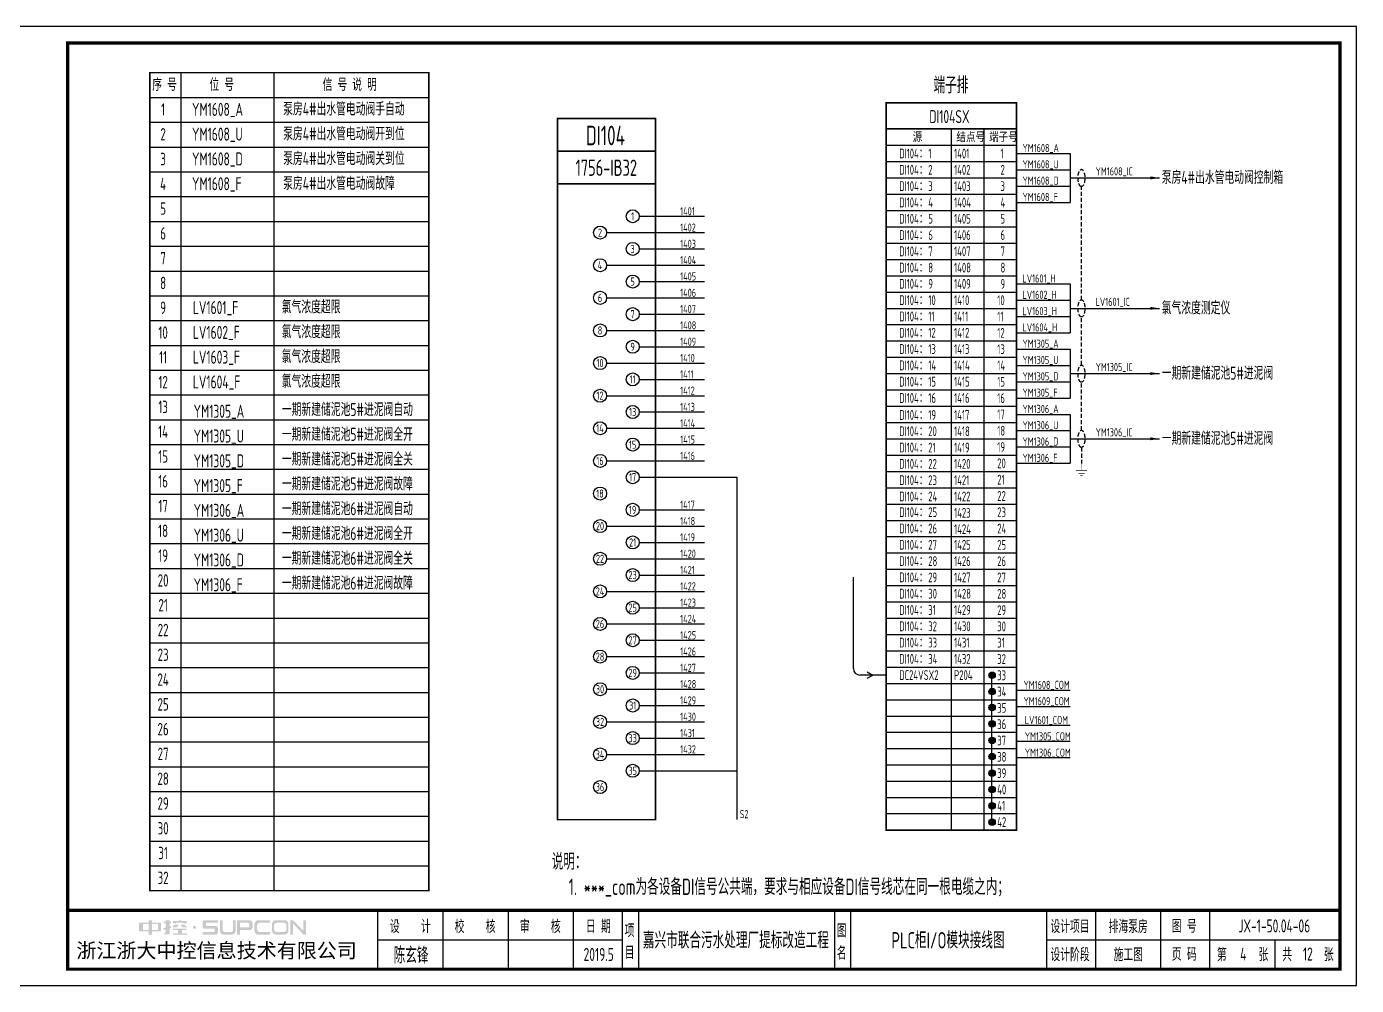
# Model space of a CAD drawing. Header units: millimetres. Extents: x 30557 to 235556, y -116603 to -73383.
# Drawn here: x 183824 to 187899, y -79651 to -76711 of the extents above; entities that cross this region are included whole.
import ezdxf
from ezdxf.enums import TextEntityAlignment as Align

# ---------------------------------------------------------------- set-up
doc = ezdxf.new("R2010")
doc.units = ezdxf.units.MM
doc.linetypes.add('DASHED2', pattern=[0.375, 0.25, -0.125])
doc.layers.add('1', color=3, linetype='Continuous')
doc.layers.add('符号层', color=3, linetype='Continuous')
doc.layers.add('_Drawing', color=7, linetype='Continuous', lineweight=25)
doc.styles.add('supcon', font='sceie.shx', dxfattribs={"width": 0.75, "height": 40, "bigfont": 'sceic.shx'})
doc.styles.add('Title', font='', dxfattribs={"height": 45})
doc.styles.get('Title').set_extended_font_data('SimHei')

# ---------------------------------------------------------------- blocks, each defined once
blk = doc.blocks.new('中控·SUPCON')
at = {"linetype": 'Continuous'}
h = blk.add_hatch(color=2, dxfattribs=at)
h.dxf.hatch_style = 1
h.paths.add_polyline_path([(34, 33), (20, 33), (20, 37), (15, 37), (15, 36), (15, 33), (0, 33), (0, 20), (13, 20), (15, 20), (15, 15), (20, 15), (20, 20), (22, 20), (34, 20)])
h.paths.add_polyline_path([(20, 30), (20, 31), (29, 31), (29, 22), (20, 22)], flags=16)
h.paths.add_polyline_path([(15, 30), (15, 22), (6, 22), (6, 31), (15, 31)], flags=16)
h.paths.add_polyline_path([(47, 32), (49, 32), (49, 35), (47, 35), (47, 37), (41, 37), (41, 35), (38, 35), (38, 32), (41, 32), (41, 25.8), (38, 25), (38, 22), (41, 22.8), (41, 18.3), (39, 17), (39, 15), (47, 16), (47, 24.5), (49, 25), (49, 28), (47, 27.5)])
h.paths.add_polyline_path([(61, 30), (55, 30), (52, 28), (52, 26), (58, 26)])
h.paths.add_polyline_path([(73, 28), (71, 28), (70, 30), (64, 30), (66, 26), (73, 26)])
h.paths.add_polyline_path([(73, 36), (64.6, 36), (64.6, 37), (60.4, 37), (60.4, 36), (52, 36), (52, 32), (56.8, 32), (56.8, 33.1), (68.2, 33.1), (68.2, 32), (73, 32)])
h.paths.add_polyline_path([(66, 22), (73, 22), (73, 24), (52, 24), (52, 22), (60, 22), (60, 17), (52, 17), (52, 15), (74, 15), (74, 17), (66, 17)])
h.paths.add_polyline_path([(82.7, 26.1, 1), (87.6, 26.1, 1)])
h.paths.add_polyline_path([(118, 28), (103.5, 28, -0.414214), (102.5, 29), (102.5, 32, -0.414214), (103.5, 33), (121, 33), (121, 37), (100.5, 37, 0.414214), (97.5, 34), (97.5, 27, 0.414214), (100.5, 24), (115, 24, -0.414214), (116, 23), (116, 20, -0.414214), (115, 19), (97.5, 19), (97.5, 15), (118, 15, 0.414214), (121, 18), (121, 25, 0.414214)])
h.paths.add_polyline_path([(128, 37), (124, 37), (124, 36), (124, 21, 0.414214), (130, 15), (142, 15, 0.414214), (148, 21), (148, 37), (144, 37), (144, 22, -0.414214), (141, 19), (131, 19, -0.414214), (128, 22)])
h.paths.add_polyline_path([(174, 26), (174, 33, 0.414214), (170, 37), (150, 37), (150, 36), (150, 15), (155, 15), (155, 22), (170, 22, 0.414214)])
h.paths.add_polyline_path([(167, 26), (155, 26), (155, 33), (167, 33, -0.414214), (169, 31), (169, 28, -0.414214)], flags=16)
h.paths.add_polyline_path([(201, 19), (185, 19, -0.414214), (181, 23), (181, 29, -0.414214), (185, 33), (201, 33), (201, 37), (183, 37, 0.414214), (177, 31), (177, 21, 0.414214), (183, 15), (201, 15)])
h.paths.add_polyline_path([(229, 21), (229, 31, 0.414214), (223, 37), (210, 37, 0.414214), (204, 31), (204, 21, 0.414214), (210, 15), (223, 15, 0.414214)])
h.paths.add_polyline_path([(207, 23), (207, 29, -0.414214), (211, 33), (222, 33, -0.414214), (226, 29), (226, 23, -0.414214), (222, 19), (211, 19, -0.414214)], flags=16)
h.paths.add_polyline_path([(236, 32.1), (252, 15), (256, 15), (256, 37), (252, 37), (252, 21), (236, 37), (232, 37), (232, 36), (232, 15), (236, 15)])
h = blk.add_hatch(color=2, dxfattribs=at)
h.dxf.hatch_style = 1
h.paths.add_polyline_path([(34, 33), (20, 33), (20, 37), (15, 37), (15, 36), (15, 33), (0, 33), (0, 20), (13, 20), (15, 20), (15, 15), (20, 15), (20, 20), (22, 20), (34, 20)])
h.paths.add_polyline_path([(20, 30), (20, 31), (29, 31), (29, 22), (20, 22)], flags=16)
h.paths.add_polyline_path([(15, 30), (15, 22), (6, 22), (6, 31), (15, 31)], flags=16)
h.paths.add_polyline_path([(47, 32), (49, 32), (49, 35), (47, 35), (47, 37), (41, 37), (41, 35), (38, 35), (38, 32), (41, 32), (41, 25.8), (38, 25), (38, 22), (41, 22.8), (41, 18.3), (39, 17), (39, 15), (47, 16), (47, 24.5), (49, 25), (49, 28), (47, 27.5)])
h.paths.add_polyline_path([(61, 30), (55, 30), (52, 28), (52, 26), (58, 26)])
h.paths.add_polyline_path([(73, 28), (71, 28), (70, 30), (64, 30), (66, 26), (73, 26)])
h.paths.add_polyline_path([(73, 36), (64.6, 36), (64.6, 37), (60.4, 37), (60.4, 36), (52, 36), (52, 32), (56.8, 32), (56.8, 33.1), (68.2, 33.1), (68.2, 32), (73, 32)])
h.paths.add_polyline_path([(66, 22), (73, 22), (73, 24), (52, 24), (52, 22), (60, 22), (60, 17), (52, 17), (52, 15), (74, 15), (74, 17), (66, 17)])
h.paths.add_polyline_path([(82.7, 26.1, 1), (87.6, 26.1, 1)])
h.paths.add_polyline_path([(118, 28), (103.5, 28, -0.414214), (102.5, 29), (102.5, 32, -0.414214), (103.5, 33), (121, 33), (121, 37), (100.5, 37, 0.414214), (97.5, 34), (97.5, 27, 0.414214), (100.5, 24), (115, 24, -0.414214), (116, 23), (116, 20, -0.414214), (115, 19), (97.5, 19), (97.5, 15), (118, 15, 0.414214), (121, 18), (121, 25, 0.414214)])
h.paths.add_polyline_path([(128, 37), (124, 37), (124, 36), (124, 21, 0.414214), (130, 15), (142, 15, 0.414214), (148, 21), (148, 37), (144, 37), (144, 22, -0.414214), (141, 19), (131, 19, -0.414214), (128, 22)])
h.paths.add_polyline_path([(174, 26), (174, 33, 0.414214), (170, 37), (150, 37), (150, 36), (150, 15), (155, 15), (155, 22), (170, 22, 0.414214)])
h.paths.add_polyline_path([(167, 26), (155, 26), (155, 33), (167, 33, -0.414214), (169, 31), (169, 28, -0.414214)], flags=16)
h.paths.add_polyline_path([(201, 19), (185, 19, -0.414214), (181, 23), (181, 29, -0.414214), (185, 33), (201, 33), (201, 37), (183, 37, 0.414214), (177, 31), (177, 21, 0.414214), (183, 15), (201, 15)])
h.paths.add_polyline_path([(229, 21), (229, 31, 0.414214), (223, 37), (210, 37, 0.414214), (204, 31), (204, 21, 0.414214), (210, 15), (223, 15, 0.414214)])
h.paths.add_polyline_path([(207, 23), (207, 29, -0.414214), (211, 33), (222, 33, -0.414214), (226, 29), (226, 23, -0.414214), (222, 19), (211, 19, -0.414214)], flags=16)
h.paths.add_polyline_path([(236, 32.1), (252, 15), (256, 15), (256, 37), (252, 37), (252, 21), (236, 37), (232, 37), (232, 36), (232, 15), (236, 15)])
h = blk.add_hatch(color=2, dxfattribs=at)
h.dxf.hatch_style = 1
h.paths.add_polyline_path([(34, 33), (20, 33), (20, 37), (15, 37), (15, 36), (15, 33), (0, 33), (0, 20), (13, 20), (15, 20), (15, 15), (20, 15), (20, 20), (22, 20), (34, 20)])
h.paths.add_polyline_path([(20, 30), (20, 31), (29, 31), (29, 22), (20, 22)], flags=16)
h.paths.add_polyline_path([(15, 30), (15, 22), (6, 22), (6, 31), (15, 31)], flags=16)
h.paths.add_polyline_path([(47, 32), (49, 32), (49, 35), (47, 35), (47, 37), (41, 37), (41, 35), (38, 35), (38, 32), (41, 32), (41, 25.8), (38, 25), (38, 22), (41, 22.8), (41, 18.3), (39, 17), (39, 15), (47, 16), (47, 24.5), (49, 25), (49, 28), (47, 27.5)])
h.paths.add_polyline_path([(61, 30), (55, 30), (52, 28), (52, 26), (58, 26)])
h.paths.add_polyline_path([(73, 28), (71, 28), (70, 30), (64, 30), (66, 26), (73, 26)])
h.paths.add_polyline_path([(73, 36), (64.6, 36), (64.6, 37), (60.4, 37), (60.4, 36), (52, 36), (52, 32), (56.8, 32), (56.8, 33.1), (68.2, 33.1), (68.2, 32), (73, 32)])
h.paths.add_polyline_path([(66, 22), (73, 22), (73, 24), (52, 24), (52, 22), (60, 22), (60, 17), (52, 17), (52, 15), (74, 15), (74, 17), (66, 17)])
h.paths.add_polyline_path([(82.7, 26.1, 1), (87.6, 26.1, 1)])
h.paths.add_polyline_path([(118, 28), (103.5, 28, -0.414214), (102.5, 29), (102.5, 32, -0.414214), (103.5, 33), (121, 33), (121, 37), (100.5, 37, 0.414214), (97.5, 34), (97.5, 27, 0.414214), (100.5, 24), (115, 24, -0.414214), (116, 23), (116, 20, -0.414214), (115, 19), (97.5, 19), (97.5, 15), (118, 15, 0.414214), (121, 18), (121, 25, 0.414214)])
h.paths.add_polyline_path([(128, 37), (124, 37), (124, 36), (124, 21, 0.414214), (130, 15), (142, 15, 0.414214), (148, 21), (148, 37), (144, 37), (144, 22, -0.414214), (141, 19), (131, 19, -0.414214), (128, 22)])
h.paths.add_polyline_path([(174, 26), (174, 33, 0.414214), (170, 37), (150, 37), (150, 36), (150, 15), (155, 15), (155, 22), (170, 22, 0.414214)])
h.paths.add_polyline_path([(167, 26), (155, 26), (155, 33), (167, 33, -0.414214), (169, 31), (169, 28, -0.414214)], flags=16)
h.paths.add_polyline_path([(201, 19), (185, 19, -0.414214), (181, 23), (181, 29, -0.414214), (185, 33), (201, 33), (201, 37), (183, 37, 0.414214), (177, 31), (177, 21, 0.414214), (183, 15), (201, 15)])
h.paths.add_polyline_path([(229, 21), (229, 31, 0.414214), (223, 37), (210, 37, 0.414214), (204, 31), (204, 21, 0.414214), (210, 15), (223, 15, 0.414214)])
h.paths.add_polyline_path([(207, 23), (207, 29, -0.414214), (211, 33), (222, 33, -0.414214), (226, 29), (226, 23, -0.414214), (222, 19), (211, 19, -0.414214)], flags=16)
h.paths.add_polyline_path([(236, 32.1), (252, 15), (256, 15), (256, 37), (252, 37), (252, 21), (236, 37), (232, 37), (232, 36), (232, 15), (236, 15)])
h = blk.add_hatch(color=2, dxfattribs=at)
h.dxf.hatch_style = 1
h.paths.add_polyline_path([(34, 33), (20, 33), (20, 37), (15, 37), (15, 36), (15, 33), (0, 33), (0, 20), (13, 20), (15, 20), (15, 15), (20, 15), (20, 20), (22, 20), (34, 20)])
h.paths.add_polyline_path([(20, 30), (20, 31), (29, 31), (29, 22), (20, 22)], flags=16)
h.paths.add_polyline_path([(15, 30), (15, 22), (6, 22), (6, 31), (15, 31)], flags=16)
h.paths.add_polyline_path([(47, 32), (49, 32), (49, 35), (47, 35), (47, 37), (41, 37), (41, 35), (38, 35), (38, 32), (41, 32), (41, 25.8), (38, 25), (38, 22), (41, 22.8), (41, 18.3), (39, 17), (39, 15), (47, 16), (47, 24.5), (49, 25), (49, 28), (47, 27.5)])
h.paths.add_polyline_path([(61, 30), (55, 30), (52, 28), (52, 26), (58, 26)])
h.paths.add_polyline_path([(73, 28), (71, 28), (70, 30), (64, 30), (66, 26), (73, 26)])
h.paths.add_polyline_path([(73, 36), (64.6, 36), (64.6, 37), (60.4, 37), (60.4, 36), (52, 36), (52, 32), (56.8, 32), (56.8, 33.1), (68.2, 33.1), (68.2, 32), (73, 32)])
h.paths.add_polyline_path([(66, 22), (73, 22), (73, 24), (52, 24), (52, 22), (60, 22), (60, 17), (52, 17), (52, 15), (74, 15), (74, 17), (66, 17)])
h.paths.add_polyline_path([(82.7, 26.1, 1), (87.6, 26.1, 1)])
h.paths.add_polyline_path([(118, 28), (103.5, 28, -0.414214), (102.5, 29), (102.5, 32, -0.414214), (103.5, 33), (121, 33), (121, 37), (100.5, 37, 0.414214), (97.5, 34), (97.5, 27, 0.414214), (100.5, 24), (115, 24, -0.414214), (116, 23), (116, 20, -0.414214), (115, 19), (97.5, 19), (97.5, 15), (118, 15, 0.414214), (121, 18), (121, 25, 0.414214)])
h.paths.add_polyline_path([(128, 37), (124, 37), (124, 36), (124, 21, 0.414214), (130, 15), (142, 15, 0.414214), (148, 21), (148, 37), (144, 37), (144, 22, -0.414214), (141, 19), (131, 19, -0.414214), (128, 22)])
h.paths.add_polyline_path([(174, 26), (174, 33, 0.414214), (170, 37), (150, 37), (150, 36), (150, 15), (155, 15), (155, 22), (170, 22, 0.414214)])
h.paths.add_polyline_path([(167, 26), (155, 26), (155, 33), (167, 33, -0.414214), (169, 31), (169, 28, -0.414214)], flags=16)
h.paths.add_polyline_path([(201, 19), (185, 19, -0.414214), (181, 23), (181, 29, -0.414214), (185, 33), (201, 33), (201, 37), (183, 37, 0.414214), (177, 31), (177, 21, 0.414214), (183, 15), (201, 15)])
h.paths.add_polyline_path([(229, 21), (229, 31, 0.414214), (223, 37), (210, 37, 0.414214), (204, 31), (204, 21, 0.414214), (210, 15), (223, 15, 0.414214)])
h.paths.add_polyline_path([(207, 23), (207, 29, -0.414214), (211, 33), (222, 33, -0.414214), (226, 29), (226, 23, -0.414214), (222, 19), (211, 19, -0.414214)], flags=16)
h.paths.add_polyline_path([(236, 32.1), (252, 15), (256, 15), (256, 37), (252, 37), (252, 21), (236, 37), (232, 37), (232, 36), (232, 15), (236, 15)])
h = blk.add_hatch(color=2, dxfattribs=at)
h.dxf.hatch_style = 1
h.paths.add_polyline_path([(34, 33), (20, 33), (20, 37), (15, 37), (15, 36), (15, 33), (0, 33), (0, 20), (13, 20), (15, 20), (15, 15), (20, 15), (20, 20), (22, 20), (34, 20)])
h.paths.add_polyline_path([(20, 30), (20, 31), (29, 31), (29, 22), (20, 22)], flags=16)
h.paths.add_polyline_path([(15, 30), (15, 22), (6, 22), (6, 31), (15, 31)], flags=16)
h.paths.add_polyline_path([(47, 32), (49, 32), (49, 35), (47, 35), (47, 37), (41, 37), (41, 35), (38, 35), (38, 32), (41, 32), (41, 25.8), (38, 25), (38, 22), (41, 22.8), (41, 18.3), (39, 17), (39, 15), (47, 16), (47, 24.5), (49, 25), (49, 28), (47, 27.5)])
h.paths.add_polyline_path([(61, 30), (55, 30), (52, 28), (52, 26), (58, 26)])
h.paths.add_polyline_path([(73, 28), (71, 28), (70, 30), (64, 30), (66, 26), (73, 26)])
h.paths.add_polyline_path([(73, 36), (64.6, 36), (64.6, 37), (60.4, 37), (60.4, 36), (52, 36), (52, 32), (56.8, 32), (56.8, 33.1), (68.2, 33.1), (68.2, 32), (73, 32)])
h.paths.add_polyline_path([(66, 22), (73, 22), (73, 24), (52, 24), (52, 22), (60, 22), (60, 17), (52, 17), (52, 15), (74, 15), (74, 17), (66, 17)])
h.paths.add_polyline_path([(82.7, 26.1, 1), (87.6, 26.1, 1)])
h.paths.add_polyline_path([(118, 28), (103.5, 28, -0.414214), (102.5, 29), (102.5, 32, -0.414214), (103.5, 33), (121, 33), (121, 37), (100.5, 37, 0.414214), (97.5, 34), (97.5, 27, 0.414214), (100.5, 24), (115, 24, -0.414214), (116, 23), (116, 20, -0.414214), (115, 19), (97.5, 19), (97.5, 15), (118, 15, 0.414214), (121, 18), (121, 25, 0.414214)])
h.paths.add_polyline_path([(128, 37), (124, 37), (124, 36), (124, 21, 0.414214), (130, 15), (142, 15, 0.414214), (148, 21), (148, 37), (144, 37), (144, 22, -0.414214), (141, 19), (131, 19, -0.414214), (128, 22)])
h.paths.add_polyline_path([(174, 26), (174, 33, 0.414214), (170, 37), (150, 37), (150, 36), (150, 15), (155, 15), (155, 22), (170, 22, 0.414214)])
h.paths.add_polyline_path([(167, 26), (155, 26), (155, 33), (167, 33, -0.414214), (169, 31), (169, 28, -0.414214)], flags=16)
h.paths.add_polyline_path([(201, 19), (185, 19, -0.414214), (181, 23), (181, 29, -0.414214), (185, 33), (201, 33), (201, 37), (183, 37, 0.414214), (177, 31), (177, 21, 0.414214), (183, 15), (201, 15)])
h.paths.add_polyline_path([(229, 21), (229, 31, 0.414214), (223, 37), (210, 37, 0.414214), (204, 31), (204, 21, 0.414214), (210, 15), (223, 15, 0.414214)])
h.paths.add_polyline_path([(207, 23), (207, 29, -0.414214), (211, 33), (222, 33, -0.414214), (226, 29), (226, 23, -0.414214), (222, 19), (211, 19, -0.414214)], flags=16)
h.paths.add_polyline_path([(236, 32.1), (252, 15), (256, 15), (256, 37), (252, 37), (252, 21), (236, 37), (232, 37), (232, 36), (232, 15), (236, 15)])
h = blk.add_hatch(color=2, dxfattribs=at)
h.dxf.hatch_style = 1
h.paths.add_polyline_path([(34, 33), (20, 33), (20, 37), (15, 37), (15, 36), (15, 33), (0, 33), (0, 20), (13, 20), (15, 20), (15, 15), (20, 15), (20, 20), (22, 20), (34, 20)])
h.paths.add_polyline_path([(20, 30), (20, 31), (29, 31), (29, 22), (20, 22)], flags=16)
h.paths.add_polyline_path([(15, 30), (15, 22), (6, 22), (6, 31), (15, 31)], flags=16)
h.paths.add_polyline_path([(47, 32), (49, 32), (49, 35), (47, 35), (47, 37), (41, 37), (41, 35), (38, 35), (38, 32), (41, 32), (41, 25.8), (38, 25), (38, 22), (41, 22.8), (41, 18.3), (39, 17), (39, 15), (47, 16), (47, 24.5), (49, 25), (49, 28), (47, 27.5)])
h.paths.add_polyline_path([(61, 30), (55, 30), (52, 28), (52, 26), (58, 26)])
h.paths.add_polyline_path([(73, 28), (71, 28), (70, 30), (64, 30), (66, 26), (73, 26)])
h.paths.add_polyline_path([(73, 36), (64.6, 36), (64.6, 37), (60.4, 37), (60.4, 36), (52, 36), (52, 32), (56.8, 32), (56.8, 33.1), (68.2, 33.1), (68.2, 32), (73, 32)])
h.paths.add_polyline_path([(66, 22), (73, 22), (73, 24), (52, 24), (52, 22), (60, 22), (60, 17), (52, 17), (52, 15), (74, 15), (74, 17), (66, 17)])
h.paths.add_polyline_path([(82.7, 26.1, 1), (87.6, 26.1, 1)])
h.paths.add_polyline_path([(118, 28), (103.5, 28, -0.414214), (102.5, 29), (102.5, 32, -0.414214), (103.5, 33), (121, 33), (121, 37), (100.5, 37, 0.414214), (97.5, 34), (97.5, 27, 0.414214), (100.5, 24), (115, 24, -0.414214), (116, 23), (116, 20, -0.414214), (115, 19), (97.5, 19), (97.5, 15), (118, 15, 0.414214), (121, 18), (121, 25, 0.414214)])
h.paths.add_polyline_path([(128, 37), (124, 37), (124, 36), (124, 21, 0.414214), (130, 15), (142, 15, 0.414214), (148, 21), (148, 37), (144, 37), (144, 22, -0.414214), (141, 19), (131, 19, -0.414214), (128, 22)])
h.paths.add_polyline_path([(174, 26), (174, 33, 0.414214), (170, 37), (150, 37), (150, 36), (150, 15), (155, 15), (155, 22), (170, 22, 0.414214)])
h.paths.add_polyline_path([(167, 26), (155, 26), (155, 33), (167, 33, -0.414214), (169, 31), (169, 28, -0.414214)], flags=16)
h.paths.add_polyline_path([(201, 19), (185, 19, -0.414214), (181, 23), (181, 29, -0.414214), (185, 33), (201, 33), (201, 37), (183, 37, 0.414214), (177, 31), (177, 21, 0.414214), (183, 15), (201, 15)])
h.paths.add_polyline_path([(229, 21), (229, 31, 0.414214), (223, 37), (210, 37, 0.414214), (204, 31), (204, 21, 0.414214), (210, 15), (223, 15, 0.414214)])
h.paths.add_polyline_path([(207, 23), (207, 29, -0.414214), (211, 33), (222, 33, -0.414214), (226, 29), (226, 23, -0.414214), (222, 19), (211, 19, -0.414214)], flags=16)
h.paths.add_polyline_path([(236, 32.1), (252, 15), (256, 15), (256, 37), (252, 37), (252, 21), (236, 37), (232, 37), (232, 36), (232, 15), (236, 15)])
blk = doc.blocks.new('supcon图框')
at = {"linetype": 'Continuous'}
for p, q in [((6145.7, 4361.7), (1987.7, 4361.7)), ((6145.7, 1421.7), (6145.7, 4361.7)), ((1987.7, 1421.7), (6145.7, 1421.7))]:
    blk.add_line(p, q, dxfattribs=at)
for p, q in [((3145.7, 1651.7), (3145.7, 1471.7)), ((3345.7, 1651.7), (3345.7, 1471.7)), ((3545.7, 1651.7), (3545.7, 1471.7)), ((3745.7, 1651.7), (3745.7, 1471.7)), ((3895.7, 1651.7), (3895.7, 1471.7)), ((3945.7, 1651.7), (3945.7, 1471.7)), ((4545.7, 1651.7), (4545.7, 1471.7)), ((4595.7, 1651.7), (4595.7, 1471.7)), ((5195.7, 1651.7), (5195.7, 1471.7)), ((5345.7, 1651.7), (5345.7, 1471.7)), ((5545.7, 1651.7), (5545.7, 1471.7)), ((5695.7, 1651.7), (5695.7, 1471.7)), ((3145.7, 1561.7), (3895.7, 1561.7)), ((5195.7, 1561.7), (6095.7, 1561.7)), ((5895.7, 1561.7), (5895.7, 1471.7))]:
    blk.add_line(p, q)
at = {"linetype": 'Continuous', "const_width": 10}
blk.add_lwpolyline([(2195.7, 4311.7), (6095.7, 4311.7), (6095.7, 1471.7), (2195.7, 1471.7)], close=True, dxfattribs=at)
blk.add_lwpolyline([(2195.7, 1651.7), (6095.7, 1651.7)], dxfattribs=at)
at = {"linetype": 'Continuous', "xscale": 2, "yscale": 2, "zscale": 2}
blk.add_blockref('中控·SUPCON', (2414.6, 1547.7), dxfattribs=at)
at = {"style": 'supcon', "width": 0.75}
for s, p in [('设    计', (3246.2, 1604.2)), ('校    核', (3444.8, 1604.2)), ('审    核', (3644.5, 1604.2)), ('日 期', (3822.5, 1604.2)), ('项', (3918.2, 1590.7)), ('图', (4568.2, 1590.7)), ('设计项目', (5268, 1604.2)), ('图 号', (5618, 1604.2)), ('目', (3918.2, 1522.9)), ('名', (4568.2, 1522.9)), ('设计阶段', (5268, 1518.1)), ('施工图', (5446.5, 1518.1)), ('页 码', (5618, 1518.1)), ('第      张', (5797, 1518.1)), ('共      张', (5997, 1518.1))]:
    blk.add_text(s, height=40, dxfattribs=at).set_placement(p, align=Align.MIDDLE)
at = {"style": 'Title'}
blk.add_text('浙江浙大中控信息技术有限公司', height=45, dxfattribs=at).set_placement((2222.8, 1506.2))
blk = doc.blocks.new('DI端子_42')
at = {"lineweight": -3}
h = blk.add_hatch(color=256, dxfattribs=at)
h.dxf.hatch_style = 1
h.paths.add_polyline_path([(10680.5, 453.6, 1), (10660.5, 453.6, 1)])
h = blk.add_hatch(color=256, dxfattribs=at)
h.dxf.hatch_style = 1
h.paths.add_polyline_path([(10680.5, 403.6, 1), (10660.5, 403.6, 1)])
h = blk.add_hatch(color=256, dxfattribs=at)
h.dxf.hatch_style = 1
h.paths.add_polyline_path([(10680.5, 354.9, 1), (10660.5, 354.9, 1)])
h = blk.add_hatch(color=256, dxfattribs=at)
h.dxf.hatch_style = 1
h.paths.add_polyline_path([(10680.5, 304.9, 1), (10660.5, 304.9, 1)])
h = blk.add_hatch(color=256, dxfattribs=at)
h.dxf.hatch_style = 1
h.paths.add_polyline_path([(10680.5, 254.2, 1), (10660.5, 254.2, 1)])
h = blk.add_hatch(color=256, dxfattribs=at)
h.dxf.hatch_style = 1
h.paths.add_polyline_path([(10680.5, 204.2, 1), (10660.5, 204.2, 1)])
h = blk.add_hatch(color=256, dxfattribs=at)
h.dxf.hatch_style = 1
h.paths.add_polyline_path([(10680.5, 153.8, 1), (10660.5, 153.8, 1)])
h = blk.add_hatch(color=256, dxfattribs=at)
h.dxf.hatch_style = 1
h.paths.add_polyline_path([(10680.5, 103.8, 1), (10660.5, 103.8, 1)])
h = blk.add_hatch(color=256, dxfattribs=at)
h.dxf.hatch_style = 1
h.paths.add_polyline_path([(10680.5, 53.5, 1), (10660.5, 53.5, 1)])
h = blk.add_hatch(color=256, dxfattribs=at)
h.dxf.hatch_style = 1
h.paths.add_polyline_path([(10680.5, 3.5, 1), (10660.5, 3.5, 1)])
for p, q in [((10345.5, 2208.8), (10345.5, 78.8)), ((10745.5, 2208.8), (10345.5, 2208.8)), ((10745.5, 78.8), (10745.5, 2208.8)), ((10545.5, 2128.8), (10545.5, 78.8)), ((10645.5, 2128.8), (10645.5, 78.8)), ((10345.5, 2078.8), (10745.5, 2078.8)), ((10345.5, 2028.8), (10745.5, 2028.8)), ((10345.5, 1978.8), (10745.5, 1978.8)), ((10345.5, 1928.8), (10745.5, 1928.8)), ((10345.5, 1878.8), (10745.5, 1878.8)), ((10345.5, 1828.8), (10745.5, 1828.8)), ((10345.5, 1778.8), (10745.5, 1778.8)), ((10345.5, 1728.8), (10745.5, 1728.8)), ((10345.5, 1678.8), (10745.5, 1678.8)), ((10345.5, 1628.8), (10745.5, 1628.8)), ((10345.5, 1578.8), (10745.5, 1578.8)), ((10345.5, 1528.8), (10745.5, 1528.8)), ((10345.5, 1478.8), (10745.5, 1478.8)), ((10345.5, 1428.8), (10745.5, 1428.8)), ((10345.5, 1378.8), (10745.5, 1378.8)), ((10345.5, 1328.8), (10745.5, 1328.8)), ((10345.5, 1278.8), (10745.5, 1278.8)), ((10345.5, 1228.8), (10745.5, 1228.8)), ((10345.5, 1178.8), (10745.5, 1178.8)), ((10345.5, 1128.8), (10745.5, 1128.8)), ((10345.5, 1078.8), (10745.5, 1078.8)), ((10345.5, 1028.8), (10745.5, 1028.8)), ((10345.5, 978.8), (10745.5, 978.8)), ((10345.5, 928.8), (10745.5, 928.8)), ((10345.5, 878.8), (10745.5, 878.8)), ((10345.5, 828.8), (10745.5, 828.8)), ((10345.5, 778.8), (10745.5, 778.8)), ((10345.5, 728.8), (10745.5, 728.8)), ((10345.5, 678.8), (10745.5, 678.8)), ((10345.5, 628.8), (10745.5, 628.8)), ((10345.5, 578.8), (10745.5, 578.8)), ((10345.5, 528.8), (10745.5, 528.8)), ((10345.5, 478.8), (10745.5, 478.8)), ((10345.5, 428.8), (10745.5, 428.8)), ((10345.5, 378.8), (10745.5, 378.8)), ((10345.5, 328.8), (10745.5, 328.8)), ((10345.5, 278.8), (10745.5, 278.8)), ((10345.5, 228.8), (10745.5, 228.8)), ((10345.5, 178.8), (10745.5, 178.8)), ((10345.5, 128.8), (10745.5, 128.8))]:
    blk.add_line(p, q, dxfattribs=at)
for p, q in [((10345.5, 2208.8), (10745.5, 2208.8)), ((10345.5, -21.2), (10345.5, 2208.8)), ((10745.5, 2208.8), (10745.5, -21.2)), ((10670, 2.9), (10670, 454.3)), ((10345.5, 78.8), (10745.5, 78.8)), ((10345.5, 28.8), (10345.5, 78.8)), ((10545.5, 78.8), (10545.5, -21.2)), ((10645.5, 78.8), (10645.5, -21.2)), ((10745.5, 78.8), (10745.5, 28.8)), ((10745.5, 28.8), (10345.5, 28.8)), ((10345.5, -21.2), (10345.5, 28.8)), ((10745.5, 28.8), (10745.5, -21.2)), ((10745.5, -21.2), (10345.5, -21.2)), ((10745.5, -21.2), (10345.5, -21.2))]:
    blk.add_line(p, q)
at = {"const_width": 5}
blk.add_lwpolyline([(10345.5, 2208.8), (10745.5, 2208.8), (10745.5, -21.2), (10345.5, -21.2), (10345.5, 2208.8)], dxfattribs=at)
at = {"lineweight": -3, "const_width": 5}
blk.add_lwpolyline([(10345.5, 2128.8), (10745.5, 2128.8)], dxfattribs=at)
at = {"lineweight": -3}
for centre in [(10670.5, 453.6), (10670.5, 403.6), (10670.5, 354.9), (10670.5, 304.9), (10670.5, 254.2), (10670.5, 204.2), (10670.5, 153.8), (10670.5, 103.8), (10670.5, 53.5), (10670.5, 3.5)]:
    blk.add_circle(centre, 10, dxfattribs=at)
at = {"color": 7, "style": 'supcon', "width": 0.75}
for s, p in [('源', (10427.3, 2088.6)), ('结点号', (10561.2, 2088.6)), ('端子号', (10661.2, 2088.6)), ('1', (10696.4, 2038.6)), ('2', (10696.4, 1988.6)), ('3', (10696.4, 1938.6)), ('4', (10696.4, 1888.6)), ('5', (10696.4, 1838.6)), ('6', (10696.4, 1788.6)), ('7', (10696.4, 1738.6)), ('8', (10696.4, 1688.6)), ('9', (10696.4, 1638.6)), ('10', (10686.4, 1588.6)), ('11', (10686.4, 1538.6)), ('12', (10686.4, 1488.6)), ('13', (10686.4, 1438.6)), ('14', (10686.4, 1388.6)), ('15', (10686.4, 1338.6)), ('16', (10686.4, 1288.6)), ('17', (10686.4, 1238.6)), ('18', (10686.4, 1188.6)), ('19', (10686.4, 1138.6)), ('20', (10686.4, 1088.6)), ('21', (10686.4, 1038.6)), ('22', (10686.4, 988.6)), ('23', (10686.4, 938.6)), ('24', (10686.4, 888.6)), ('25', (10686.4, 838.6)), ('26', (10686.4, 788.6)), ('27', (10686.4, 738.6)), ('28', (10686.4, 688.6)), ('29', (10686.4, 638.6)), ('30', (10686.4, 588.6)), ('31', (10686.4, 538.6)), ('32', (10686.4, 488.6)), ('33', (10686.4, 438.6)), ('34', (10686.4, 388.6)), ('35', (10686.4, 338.6)), ('36', (10686.4, 288.6)), ('37', (10686.4, 238.6)), ('38', (10686.4, 188.6)), ('39', (10686.4, 138.6)), ('40', (10686.4, 88.6)), ('41', (10686.4, 38.6)), ('42', (10686.4, -11.2))]:
    blk.add_text(s, height=30, dxfattribs=at).set_placement(p)
blk = doc.blocks.new('1756-IB32')
at = {"linetype": 'Continuous'}
for p, q in [((13409.3, 32239.5), (13609.3, 32239.5)), ((13309.3, 32189.5), (13609.3, 32189.5)), ((13409.3, 32139.5), (13609.3, 32139.5)), ((13309.3, 32089.5), (13609.3, 32089.5)), ((13409.3, 32039.5), (13609.3, 32039.5)), ((13309.3, 31989.5), (13609.3, 31989.5)), ((13409.3, 31939.5), (13609.3, 31939.5)), ((13309.3, 31889.5), (13609.3, 31889.5)), ((13409.3, 31839.5), (13609.3, 31839.5)), ((13309.3, 31789.5), (13609.3, 31789.5)), ((13409.3, 31739.5), (13609.3, 31739.5)), ((13309.3, 31689.5), (13609.3, 31689.5)), ((13409.3, 31639.5), (13609.3, 31639.5)), ((13309.3, 31589.5), (13609.3, 31589.5)), ((13409.3, 31539.5), (13609.3, 31539.5)), ((13309.3, 31489.5), (13609.3, 31489.5)), ((13409.3, 31339.5), (13609.3, 31339.5)), ((13309.3, 31289.5), (13609.3, 31289.5)), ((13409.3, 31239.5), (13609.3, 31239.5)), ((13309.3, 31189.5), (13609.3, 31189.5)), ((13409.3, 31139.5), (13609.3, 31139.5)), ((13309.3, 31089.5), (13609.3, 31089.5)), ((13409.3, 31039.5), (13609.3, 31039.5)), ((13309.3, 30989.5), (13609.3, 30989.5)), ((13409.3, 30939.5), (13609.3, 30939.5)), ((13309.3, 30889.5), (13609.3, 30889.5)), ((13409.3, 30839.5), (13609.3, 30839.5)), ((13309.3, 30789.5), (13609.3, 30789.5)), ((13409.3, 30739.5), (13609.3, 30739.5)), ((13309.3, 30689.5), (13609.3, 30689.5)), ((13409.3, 30639.5), (13609.3, 30639.5)), ((13309.3, 30589.5), (13609.3, 30589.5))]:
    blk.add_line(p, q, dxfattribs=at)
at = {"color": 5, "linetype": 'Continuous'}
for p, q in [((13409.3, 31439.5), (13709.3, 31439.5)), ((13709.3, 30389.5), (13709.3, 31439.5)), ((13409.3, 30539.5), (13709.3, 30539.5))]:
    blk.add_line(p, q, dxfattribs=at)
at = {"linetype": 'Continuous', "const_width": 5}
blk.add_lwpolyline([(13159.3, 32539.5), (13459.3, 32539.5), (13459.3, 30389.5), (13159.3, 30389.5)], close=True, dxfattribs=at)
for points in [[(13159.3, 32439.5), (13459.3, 32439.5)], [(13159.3, 32339.5), (13459.3, 32339.5)]]:
    blk.add_lwpolyline(points, dxfattribs=at)
at = {"lineweight": -3}
for centre in [(13389.3, 32239.5), (13289.3, 32189.5), (13389.3, 32139.5), (13289.3, 32089.5), (13389.3, 32039.5), (13289.3, 31989.5), (13389.3, 31939.5), (13289.3, 31889.5), (13389.3, 31839.5), (13289.3, 31789.5), (13389.3, 31739.5), (13289.3, 31689.5), (13389.3, 31639.5), (13289.3, 31589.5), (13389.3, 31539.5), (13289.3, 31489.5), (13389.3, 31439.5), (13289.3, 31389.5), (13389.3, 31339.5), (13289.3, 31289.5), (13389.3, 31239.5), (13289.3, 31189.5), (13389.3, 31139.5), (13289.3, 31089.5), (13389.3, 31039.5), (13289.3, 30989.5), (13389.3, 30939.5), (13289.3, 30889.5), (13389.3, 30839.5), (13289.3, 30789.5), (13389.3, 30739.5), (13289.3, 30689.5), (13389.3, 30639.5), (13289.3, 30589.5), (13389.3, 30539.5), (13289.3, 30489.5)]:
    blk.add_circle(centre, 20, dxfattribs=at)
at = {"color": 7, "style": 'supcon', "width": 0.75}
blk.add_text('1756-IB32', height=50, dxfattribs=at).set_placement((13308.4, 32388.6), align=Align.MIDDLE)
at = {"style": 'supcon', "width": 0.75}
for s, p in [('1', (13389.1, 32239.5)), ('2', (13289.1, 32189.5)), ('3', (13389.1, 32139.5)), ('4', (13289.1, 32089.5)), ('5', (13389.1, 32039.5)), ('6', (13289.1, 31989.5)), ('7', (13389.1, 31939.5)), ('8', (13289.1, 31889.5)), ('9', (13389.1, 31839.5)), ('10', (13289.1, 31789.5)), ('11', (13389.1, 31739.5)), ('12', (13289.1, 31689.5)), ('13', (13389.1, 31639.5)), ('14', (13289.1, 31589.5)), ('15', (13389.1, 31539.5)), ('16', (13289.1, 31489.5)), ('17', (13389.1, 31439.5)), ('18', (13289.1, 31389.5)), ('19', (13389.1, 31339.5)), ('20', (13289.1, 31289.5)), ('21', (13389.1, 31239.5)), ('22', (13289.1, 31189.5)), ('23', (13389.1, 31139.5)), ('24', (13289.1, 31089.5)), ('25', (13389.1, 31039.5)), ('26', (13289.1, 30989.5)), ('27', (13389.1, 30939.5)), ('28', (13289.1, 30889.5)), ('29', (13389.1, 30839.5)), ('30', (13289.1, 30789.5)), ('31', (13389.1, 30739.5)), ('32', (13289.1, 30689.5)), ('33', (13389.1, 30639.5)), ('34', (13289.1, 30589.5)), ('35', (13389.1, 30539.5)), ('36', (13289.1, 30489.5))]:
    blk.add_text(s, height=25, dxfattribs=at).set_placement(p, align=Align.MIDDLE)

msp = doc.modelspace()

# ---------------------------------------------------------------- linework, layer by layer
at = {"lineweight": -3}
for p, q in [((184296.6, -76852.3), (184296.6, -77612.3)), ((184581.6, -76852.3), (184581.6, -77612.3)), ((184201.6, -76928.3), (185056.6, -76928.3)), ((184201.6, -77004.3), (185056.6, -77004.3)), ((184201.6, -77080.3), (185056.6, -77080.3)), ((184201.6, -77156.3), (185056.6, -77156.3)), ((184201.6, -77232.3), (185056.6, -77232.3)), ((184201.6, -77308.3), (185056.6, -77308.3)), ((184201.6, -77384.3), (185056.6, -77384.3)), ((184201.6, -77460.3), (185056.6, -77460.3)), ((184201.6, -77536.3), (185056.6, -77536.3)), ((184201.6, -77612.3), (185056.6, -77612.3)), ((184296.6, -77612.3), (184296.6, -79360.3)), ((184581.6, -77612.3), (184581.6, -79360.3)), ((184201.6, -77688.3), (185056.6, -77688.3)), ((184201.6, -77764.3), (185056.6, -77764.3)), ((184201.6, -77840.3), (185056.6, -77840.3)), ((184201.6, -77916.3), (185056.6, -77916.3)), ((184201.6, -77992.3), (185056.6, -77992.3)), ((184201.6, -78068.3), (185056.6, -78068.3)), ((184201.6, -78144.3), (185056.6, -78144.3)), ((184201.6, -78220.3), (185056.6, -78220.3)), ((184201.6, -78296.3), (185056.6, -78296.3)), ((184201.6, -78372.3), (185056.6, -78372.3)), ((184201.6, -78448.3), (185056.6, -78448.3)), ((184201.6, -78524.3), (185056.6, -78524.3)), ((184201.6, -78600.3), (185056.6, -78600.3)), ((184201.6, -78676.3), (185056.6, -78676.3)), ((184201.6, -78752.3), (185056.6, -78752.3)), ((184201.6, -78828.3), (185056.6, -78828.3)), ((184201.6, -78904.3), (185056.6, -78904.3)), ((184201.6, -78980.3), (185056.6, -78980.3)), ((184201.6, -79056.3), (185056.6, -79056.3)), ((184201.6, -79132.3), (185056.6, -79132.3)), ((184201.6, -79208.3), (185056.6, -79208.3)), ((184201.6, -79284.3), (185056.6, -79284.3)), ((184201.6, -79360.3), (185056.6, -79360.3))]:
    msp.add_line(p, q, dxfattribs=at)
for p, q in [((186857.7, -77099.8), (187021.9, -77099.8)), ((187021.9, -77099.8), (187021.9, -77249.8)), ((186857.7, -77149.8), (187021.9, -77149.8)), ((187021.9, -77174.8), (187295.5, -77174.8)), ((186857.7, -77199.8), (187021.9, -77199.8)), ((186857.7, -77249.8), (187021.9, -77249.8)), ((186857.7, -77499.8), (187021.9, -77499.8)), ((187021.9, -77499.8), (187021.9, -77649.8)), ((186857.7, -77549.8), (187021.9, -77549.8)), ((187021.9, -77574.8), (187295.5, -77574.8)), ((186857.7, -77599.8), (187021.9, -77599.8)), ((186857.7, -77649.8), (187021.9, -77649.8)), ((186857.7, -77699.8), (187021.9, -77699.8)), ((187021.9, -77699.8), (187021.9, -77849.8)), ((186857.7, -77749.8), (187021.9, -77749.8)), ((186857.7, -77799.8), (187021.9, -77799.8)), ((187021.9, -77774.8), (187295.5, -77774.8)), ((186857.7, -77849.8), (187021.9, -77849.8)), ((186857.7, -77899.8), (187021.9, -77899.8)), ((187021.9, -77899.8), (187021.9, -78049.8)), ((186857.7, -77949.8), (187021.9, -77949.8)), ((186857.7, -77999.8), (187021.9, -77999.8)), ((187021.9, -77974.8), (187295.5, -77974.8)), ((186857.7, -78049.8), (187021.9, -78049.8)), ((186857.7, -78745.8), (187021.9, -78745.8)), ((186857.7, -78795.8), (187021.9, -78795.8))]:
    msp.add_line(p, q)
at = {"color": 0, "linetype": 'DASHED2', "ltscale": 50}
for p, q in [((187056.6, -77548.5), (187056.6, -77201.4)), ((187056.6, -77748.5), (187056.6, -77601.4)), ((187056.6, -77948.5), (187056.6, -77801.4)), ((187056.6, -78001.4), (187056.6, -78050.9))]:
    msp.add_line(p, q, dxfattribs=at)
at = {"color": 37, "linetype": 'Continuous'}
for p, q in [((186357.7, -78679.1), (186357.7, -78399.1)), ((186400.4, -78689.1), (186417.7, -78699.1)), ((186457.7, -78699.1), (186377.7, -78699.1)), ((186400.4, -78709.1), (186417.7, -78699.1))]:
    msp.add_line(p, q, dxfattribs=at)
at = {"color": 1}
for p, q in [((186857.7, -78852.4), (187021.9, -78852.4)), ((186857.7, -78902.4), (187021.9, -78902.4)), ((186857.7, -78952.4), (187021.9, -78952.4))]:
    msp.add_line(p, q, dxfattribs=at)
at = {"lineweight": -3, "const_width": 4.75}
msp.add_lwpolyline([(184201.6, -76852.3), (184201.6, -79360.3), (185056.6, -79360.3), (185056.6, -76852.3)], close=True, dxfattribs=at)
for points in [[(187295.5, -77174.8, 0, 9, 0), (187267.8, -77174.8, 9, 9, 0)], [(187295.5, -77574.8, 0, 9, 0), (187267.8, -77574.8, 9, 9, 0)], [(187295.5, -77774.8, 0, 9, 0), (187267.8, -77774.8, 9, 9, 0)], [(187295.5, -77974.8, 0, 9, 0), (187267.8, -77974.8, 9, 9, 0)]]:
    msp.add_lwpolyline(points, format="xyseb")
at = {"color": 37, "linetype": 'Continuous'}
msp.add_arc((186377.7, -78679.1), 20, 180, 270, dxfattribs=at)
at = {"color": 0, "linetype": 'DASHED2', "ltscale": 50}
for centre in [(187056.6, -77174.9), (187056.6, -77574.9), (187056.6, -77774.9), (187056.6, -77974.9)]:
    msp.add_ellipse(centre, major_axis=(0, -26.4), ratio=0.394838, dxfattribs=at)
at = {"layer": '1', "color": 0, "const_width": 1.62}
for points in [[(187039.6, -78071.2), (187073.6, -78071.2)], [(187047.6, -78080.7), (187066.1, -78080.7)], [(187056.6, -78050.1), (187056.6, -78071.2)], [(187053.3, -78087.7), (187060.4, -78087.7)]]:
    msp.add_lwpolyline(points, dxfattribs=at)

# ---------------------------------------------------------------- block references
for name, p in [('supcon图框', (181753.6, -81072.6)), ('DI端子_42', (176112.2, -79153.6))]:
    msp.add_blockref(name, p)
at = {"color": 1}
msp.add_blockref('1756-IB32', (172292, -109532.1), dxfattribs=at)

# ---------------------------------------------------------------- texts
at = {"style": 'supcon', "width": 0.75}
for s, p in [('序 号', (184246.7, -76908)), ('位 号', (184421.8, -76908)), ('信 号 说 明', (184814.1, -76908)), ('1', (184242.2, -76984)), ('2', (184242.2, -77060)), ('3', (184242.2, -77136)), ('4', (184242.2, -77212)), ('5', (184242.2, -77288)), ('6', (184242.2, -77364)), ('7', (184242.2, -77440)), ('8', (184242.2, -77516)), ('9', (184242.2, -77592)), ('10', (184242.2, -77668)), ('11', (184242.2, -77744)), ('12', (184242.2, -77820)), ('13', (184242.2, -77896)), ('14', (184242.2, -77972)), ('15', (184242.2, -78048)), ('16', (184242.2, -78124)), ('17', (184242.2, -78200)), ('18', (184242.2, -78276)), ('19', (184242.2, -78352)), ('20', (184242.2, -78428)), ('21', (184242.2, -78504)), ('22', (184242.2, -78580)), ('23', (184242.2, -78656)), ('24', (184242.2, -78732)), ('25', (184242.2, -78808)), ('26', (184242.2, -78884)), ('27', (184242.2, -78960)), ('28', (184242.2, -79036)), ('29', (184242.2, -79112)), ('30', (184242.2, -79188)), ('31', (184242.2, -79264)), ('32', (184242.2, -79340))]:
    msp.add_text(s, height=38, dxfattribs=at).set_placement(p, align=Align.CENTER)
at = {"linetype": 'Continuous', "style": 'supcon', "width": 0.75}
for s, height, p in [('YM1608_A', 40, (184330.6, -76984.7)), ('泵房4#出水管电动阀手自动', 40, (184610.2, -76983.6)), ('YM1608_U', 40, (184330.6, -77060.7)), ('泵房4#出水管电动阀开到位', 40, (184610.2, -77059.6)), ('YM1608_D', 40, (184330.6, -77136.7)), ('泵房4#出水管电动阀关到位', 40, (184610.2, -77135.6)), ('YM1608_A', 25, (186875.9, -77095.7)), ('YM1608_U', 25, (186875.9, -77145.7)), ('YM1608_IC', 25, (187100, -77167.3)), ('泵房4#出水管电动阀控制箱', 40, (187302.7, -77193.4)), ('YM1608_F', 40, (184330.6, -77212.7)), ('泵房4#出水管电动阀故障', 40, (184610.2, -77211.6)), ('YM1608_D', 25, (186875.9, -77195.7)), ('YM1608_F', 25, (186875.9, -77245.7)), ('LV1601_H', 25, (186875.9, -77495.7)), ('LV1602_H', 25, (186875.9, -77545.7)), ('LV1601_IC', 25, (187100, -77567.3)), ('氯气浓度测定仪', 40, (187302.7, -77593.4)), ('LV1603_H', 25, (186875.9, -77595.7)), ('LV1604_H', 25, (186875.9, -77645.7)), ('YM1305_A', 25, (186875.9, -77695.7)), ('YM1305_U', 25, (186875.9, -77745.7)), ('YM1305_IC', 25, (187100, -77767.3)), ('一期新建储泥池5#进泥阀', 40, (187302.7, -77793.4)), ('YM1305_D', 25, (186875.9, -77795.7)), ('YM1305_F', 25, (186875.9, -77845.7)), ('YM1306_A', 25, (186875.9, -77895.7)), ('YM1306_U', 25, (186875.9, -77945.7)), ('YM1306_IC', 25, (187100, -77967.3)), ('一期新建储泥池5#进泥阀', 40, (187302.7, -77993.4)), ('YM1306_D', 25, (186875.9, -77995.7)), ('YM1306_F', 25, (186875.9, -78045.7)), ('YM1608_COM', 25, (186879, -78741.8)), ('YM1609_COM', 25, (186879, -78791.8))]:
    msp.add_text(s, height=height, dxfattribs=at).set_placement(p)
at = {"color": 3, "style": 'supcon', "width": 0.75}
for s, height, p in [('DI104', 60, (185598, -77044.6)), ('排海泵房', 40, (187200, -79468.3)), ('陈玄锋', 50, (185002.1, -79555.9)), ('2019.5', 40, (185577.1, -79555.9)), ('4', 40, (187552.6, -79554.5)), ('12', 40, (187750.6, -79554.5))]:
    msp.add_text(s, height=height, dxfattribs=at).set_placement(p, align=Align.MIDDLE)
for s, p in [('DI104：1', (186498.1, -77115)), ('DI104：2', (186498.1, -77165)), ('DI104：3', (186498.1, -77215)), ('DI104：4', (186498.1, -77265)), ('DI104：5', (186498.1, -77315)), ('DI104：6', (186498.1, -77365)), ('DI104：7', (186498.1, -77415)), ('DI104：8', (186498.1, -77465)), ('DI104：9', (186498.1, -77514.6)), ('DI104：10', (186498.1, -77564.6)), ('DI104：11', (186498.1, -77614.6)), ('DI104：12', (186498.1, -77664.6)), ('DI104：13', (186498.1, -77714.6)), ('DI104：14', (186498.1, -77764.6)), ('DI104：15', (186498.1, -77814.6)), ('DI104：16', (186498.1, -77864.6)), ('DI104：19', (186498.1, -77916.7)), ('DI104：20', (186498.1, -77966.7)), ('DI104：21', (186498.1, -78016.7)), ('DI104：22', (186498.1, -78066.7)), ('DI104：23', (186498.1, -78116.7)), ('DI104：24', (186498.1, -78166.7)), ('DI104：25', (186498.1, -78214.7)), ('DI104：26', (186498.1, -78264.7)), ('DI104：27', (186498.1, -78314.7)), ('DI104：28', (186498.1, -78364.7)), ('DI104：29', (186498.1, -78414.7)), ('DI104：30', (186498.1, -78464.7)), ('DI104：31', (186498.1, -78514.7)), ('DI104：32', (186498.1, -78564.7)), ('DI104：33', (186498.1, -78614.7)), ('DI104：34', (186498.1, -78664.7))]:
    msp.add_text(s, height=30, dxfattribs=at).set_placement(p)
at = {"color": 1, "linetype": 'Continuous', "style": 'supcon', "width": 0.75}
for s, height, p in [('LV1601_F', 40, (184333.5, -77592.4)), ('氯气浓度超限', 40, (184605.7, -77590.6)), ('LV1602_F', 40, (184333.5, -77668.4)), ('氯气浓度超限', 40, (184605.7, -77666.6)), ('LV1603_F', 40, (184333.5, -77744.4)), ('氯气浓度超限', 40, (184605.7, -77742.6)), ('LV1604_F', 40, (184333.5, -77820.4)), ('氯气浓度超限', 40, (184605.7, -77818.6)), ('YM1305_A', 40, (184335.6, -77910.3)), ('一期新建储泥池5#进泥阀自动', 40, (184606.1, -77905.1)), ('YM1305_U', 40, (184335.6, -77986.3)), ('一期新建储泥池5#进泥阀全开', 40, (184606.1, -77981.1)), ('YM1305_D', 40, (184335.6, -78062.3)), ('一期新建储泥池5#进泥阀全关', 40, (184606.1, -78057.1)), ('YM1305_F', 40, (184335.6, -78138.3)), ('一期新建储泥池5#进泥阀故障', 40, (184606.1, -78133.1)), ('一期新建储泥池6#进泥阀自动', 40, (184606.1, -78209.1)), ('YM1306_A', 40, (184335.6, -78214.3)), ('一期新建储泥池6#进泥阀全开', 40, (184606.1, -78285.1)), ('YM1306_U', 40, (184335.6, -78290.3)), ('YM1306_D', 40, (184335.6, -78366.3)), ('一期新建储泥池6#进泥阀全关', 40, (184606.1, -78361.1)), ('YM1306_F', 40, (184335.6, -78442.3)), ('一期新建储泥池6#进泥阀故障', 40, (184606.1, -78437.1)), ('LV1601_COM', 25, (186883, -78849.5)), ('YM1305_COM', 25, (186883, -78899.5)), ('YM1306_COM', 25, (186883, -78949.5))]:
    msp.add_text(s, height=height, dxfattribs=at).set_placement(p)
at = {"color": 7, "style": 'supcon', "width": 0.75}
msp.add_text('DC24VSX2', height=30, dxfattribs=at).set_placement((186498.1, -78714.3))
at = {"layer": '1', "style": 'supcon', "width": 0.75}
msp.add_text('DI104SX', height=40, dxfattribs=at).set_placement((186652, -77006.9), align=Align.CENTER)
at = {"layer": '1', "color": 3, "style": 'supcon', "width": 0.75}
for s, height, p in [('1401', 30, (186666.3, -77115)), ('1402', 30, (186666.3, -77165)), ('1403', 30, (186666.3, -77215)), ('1401', 25, (185827, -77289.5)), ('1404', 30, (186666.3, -77265)), ('1405', 30, (186666.3, -77315)), ('1402', 25, (185827, -77339.5)), ('1406', 30, (186666.3, -77365)), ('1403', 25, (185827, -77389.5)), ('1407', 30, (186666.3, -77415)), ('1404', 25, (185827, -77439.5)), ('1405', 25, (185827, -77489.5)), ('1408', 30, (186666.3, -77465)), ('1406', 25, (185827, -77539.5)), ('1409', 30, (186666.3, -77514.6)), ('1410', 30, (186666.3, -77564.6)), ('1407', 25, (185827, -77589.5)), ('1411', 30, (186666.3, -77614.6)), ('1408', 25, (185827, -77639.5)), ('1412', 30, (186666.3, -77664.6)), ('1409', 25, (185827, -77689.5)), ('1410', 25, (185827, -77739.5)), ('1413', 30, (186666.3, -77714.6)), ('1414', 30, (186666.3, -77764.6)), ('1411', 25, (185827, -77789.5)), ('1415', 30, (186666.3, -77814.6)), ('1412', 25, (185827, -77839.5)), ('1416', 30, (186666.3, -77864.6)), ('1413', 25, (185827, -77889.5)), ('1414', 25, (185827, -77939.5)), ('1417', 30, (186666.3, -77916.7)), ('1418', 30, (186666.3, -77966.7)), ('1415', 25, (185827, -77989.5)), ('1419', 30, (186666.3, -78016.7)), ('1416', 25, (185827, -78039.5)), ('1420', 30, (186666.3, -78066.7)), ('1421', 30, (186666.3, -78116.7)), ('1417', 25, (185827, -78189.5)), ('1422', 30, (186666.3, -78166.7)), ('1423', 30, (186666.3, -78216.7)), ('1418', 25, (185827, -78239.5)), ('1424', 30, (186666.3, -78266.7)), ('1419', 25, (185827, -78289.5)), ('1425', 30, (186666.3, -78314.7)), ('1420', 25, (185827, -78339.5)), ('1421', 25, (185827, -78389.5)), ('1426', 30, (186666.3, -78364.7)), ('1427', 30, (186666.3, -78414.7)), ('1422', 25, (185827, -78439.5)), ('1428', 30, (186666.3, -78464.7)), ('1423', 25, (185827, -78489.5)), ('1429', 30, (186666.3, -78514.7)), ('1424', 25, (185827, -78539.5)), ('1430', 30, (186666.3, -78564.7)), ('1425', 25, (185827, -78589.5)), ('1426', 25, (185827, -78639.5)), ('1431', 30, (186666.3, -78614.7)), ('1432', 30, (186666.3, -78664.7)), ('1427', 25, (185827, -78689.5)), ('P204', 30, (186666.3, -78714.3)), ('1428', 25, (185827, -78739.5)), ('1429', 25, (185827, -78789.5)), ('1430', 25, (185827, -78839.5)), ('1431', 25, (185827, -78889.5)), ('1432', 25, (185827, -78939.5)), ('S2', 25, (186009.3, -79138.1))]:
    msp.add_text(s, height=height, dxfattribs=at).set_placement(p)
at = {"layer": '_Drawing', "color": 3, "style": 'supcon', "width": 0.75}
for s, height, p in [('说明：', 50, (185486.5, -79268.8)), ('1. ***_com为各设备DI信号公共端，要求与相应设备DI信号线芯在同一根电缆之内；', 50, (186159.9, -79348.1)), ('JX-1-50.04-06', 40, (187647.8, -79468.3)), ('嘉兴市联合污水处理厂提标改造工程', 50, (185997.6, -79509.8)), ('PLC柜I/O模块接线图', 50, (186647.6, -79509.8))]:
    msp.add_text(s, height=height, dxfattribs=at).set_placement(p, align=Align.MIDDLE)
at = {"layer": '符号层', "color": 4, "style": 'supcon', "width": 0.75}
msp.add_text('端子排', height=50, dxfattribs=at).set_placement((186603.1, -76915.5))

doc.saveas('drawing.dxf')
